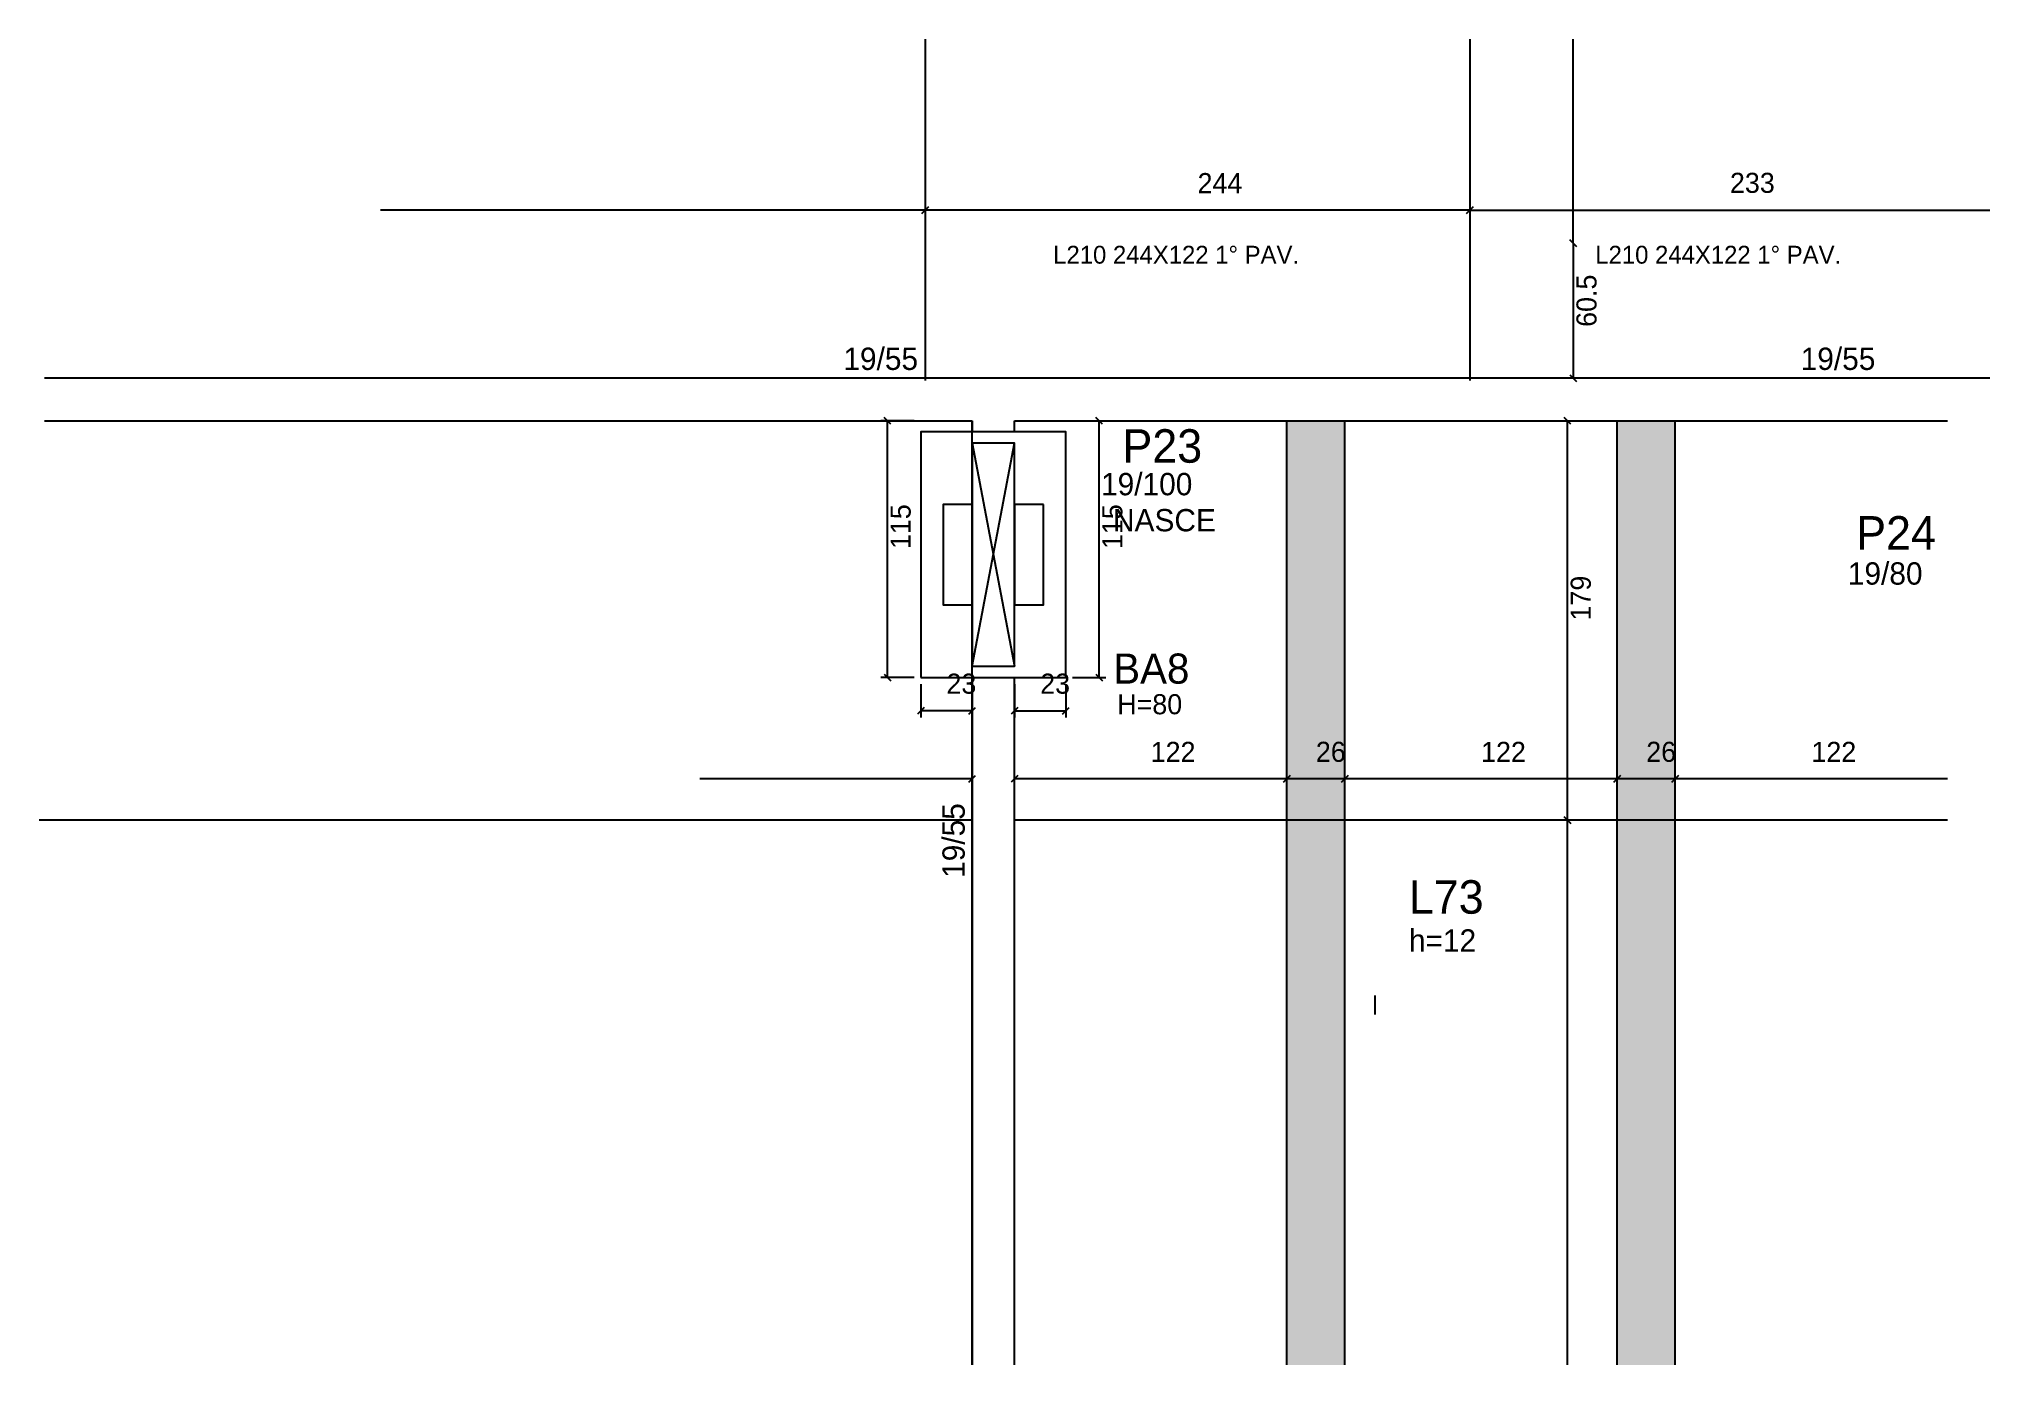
# Model space of a CAD drawing. Header units: metres. Extents: x 5575 to 6449, y 2084 to 2678.
import ezdxf

# ---------------------------------------------------------------- set-up
doc = ezdxf.new("R2010")
doc.units = ezdxf.units.M
for name, color, linetype in [('1', 7, 'Continuous'), ('3', 7, 'Continuous'), ('4', 7, 'Continuous'), ('7', 7, 'Continuous'), ('9', 7, 'Continuous'), ('AUX00', 7, 'Continuous'), ('Hachura', 7, 'Continuous'), ('Painéis', 7, 'Continuous')]:
    doc.layers.add(name, color=color, linetype=linetype)

msp = doc.modelspace()

# ---------------------------------------------------------------- hatches: boundary and pattern name
at = {"layer": '9'}
h = msp.add_hatch(color=7, dxfattribs=at)
h.dxf.hatch_style = 1
h.paths.add_polyline_path([(5993.16, 2307.17), (5993.16, 2507.17), (5993.16, 2307.17), (5993.16, 2307.17)])
at = {"layer": 'Hachura'}
h = msp.add_hatch(color=7, dxfattribs=at)
h.dxf.hatch_style = 1
h.paths.add_polyline_path([(6134.16, 2084.17), (6160.16, 2084.17), (6160.16, 2507.17), (6134.16, 2507.17), (6134.16, 2084.17)])
h = msp.add_hatch(color=7, dxfattribs=at)
h.dxf.hatch_style = 1
h.paths.add_polyline_path([(6282.16, 2084.17), (6308.16, 2084.17), (6308.16, 2507.17), (6282.16, 2507.17), (6282.16, 2084.17)])

# ---------------------------------------------------------------- linework, layer by layer
at = {"layer": '1', "color": 1, "lineweight": 25}
for p, q in [((5993.16, 2397.17), (6012.16, 2497.17)), ((5993.16, 2497.17), (6012.16, 2397.17))]:
    msp.add_line(p, q, dxfattribs=at)
at = {"layer": '3', "color": 3, "lineweight": 25}
msp.add_line((6173.77, 2241.15), (6173.77, 2249.73), dxfattribs=at)
for points in [[(6002.66, 2526.17), (5577.66, 2526.17)], [(6449.16, 2526.17), (6002.66, 2526.17)], [(5577.66, 2507.17), (5993.16, 2507.17)], [(5970.16, 2392.17), (6035.16, 2392.17), (6035.16, 2502.17), (5970.16, 2502.17), (5970.16, 2392.17)], [(5993.16, 2507.17), (5993.16, 2502.17)], [(6012.16, 2507.17), (6430.16, 2507.17)], [(6012.16, 2502.17), (6012.16, 2507.17)], [(5993.16, 2392.17), (5993.16, 2084.17)], [(6012.16, 2084.17), (6012.16, 2392.17)]]:
    msp.add_lwpolyline(points, dxfattribs=at)
at = {"layer": '7', "color": 7, "lineweight": 25}
for points in [[(5993.16, 2397.17), (6012.16, 2397.17), (6012.16, 2497.17), (5993.16, 2497.17), (5993.16, 2397.17)], [(5993.16, 2469.67), (5980.16, 2469.67), (5980.16, 2424.67), (5993.16, 2424.67), (5993.16, 2469.67)], [(6025.16, 2469.67), (6012.16, 2469.67), (6012.16, 2424.67), (6025.16, 2424.67), (6025.16, 2469.67)]]:
    msp.add_lwpolyline(points, dxfattribs=at)
at = {"layer": 'Painéis', "color": 200, "lineweight": 25}
for p, q in [((5972.16, 2678.17), (5972.16, 2525.24)), ((6216.16, 2678.17), (6216.16, 2525.24)), ((5993.16, 2084.17), (5993.16, 2507.17)), ((6134.16, 2084.17), (6134.16, 2507.17)), ((6160.16, 2084.17), (6160.16, 2507.17)), ((6282.16, 2084.17), (6282.16, 2507.17)), ((6308.16, 2084.17), (6308.16, 2507.17)), ((5993.16, 2328.17), (5575.16, 2328.17)), ((6430.16, 2328.17), (6012.16, 2328.17))]:
    msp.add_line(p, q, dxfattribs=at)
at = {"layer": 'Painéis', "color": 4, "lineweight": 25}
for p, q in [((6262.49, 2586.67), (6262.49, 2678.17)), ((5972.16, 2601.54), (5728.16, 2601.54)), ((6216.16, 2601.54), (5972.16, 2601.54)), ((6216.16, 2601.54), (6449.16, 2601.54)), ((6262.49, 2586.67), (6262.49, 2526.17)), ((5967.16, 2507.17), (5952.24, 2507.17)), ((5955.24, 2392.17), (5955.24, 2507.17)), ((6038.16, 2507.17), (6053.07, 2507.17)), ((6050.07, 2392.17), (6050.07, 2507.17)), ((6259.91, 2328.17), (6259.91, 2507.17)), ((5967.16, 2392.17), (5952.24, 2392.17)), ((5970.16, 2389.17), (5970.16, 2374.19)), ((5993.16, 2389.17), (5993.16, 2374.19)), ((6012.16, 2389.17), (6012.16, 2374.19)), ((6035.16, 2389.17), (6035.16, 2374.19)), ((6038.16, 2392.17), (6053.07, 2392.17)), ((5993.16, 2377.19), (5970.16, 2377.19)), ((6012.16, 2377.19), (6035.16, 2377.19)), ((5993.16, 2346.76), (5871.16, 2346.76)), ((6134.16, 2346.76), (6012.16, 2346.76)), ((6160.16, 2346.76), (6134.16, 2346.76)), ((6282.16, 2346.76), (6160.16, 2346.76)), ((6308.16, 2346.76), (6282.16, 2346.76)), ((6430.16, 2346.76), (6308.16, 2346.76)), ((6259.91, 2084.17), (6259.91, 2328.17))]:
    msp.add_line(p, q, dxfattribs=at)
at = {"layer": 'Painéis', "color": 0, "lineweight": 25}
for p, q in [((5973.66, 2603.04), (5970.66, 2600.04)), ((5970.66, 2600.04), (5973.66, 2603.04)), ((6214.66, 2600.04), (6217.66, 2603.04)), ((6217.66, 2603.04), (6214.66, 2600.04)), ((6260.99, 2588.17), (6263.99, 2585.17)), ((6263.99, 2585.17), (6260.99, 2588.17)), ((6260.99, 2527.67), (6263.99, 2524.67)), ((5956.74, 2505.67), (5953.74, 2508.67)), ((6051.57, 2505.67), (6048.57, 2508.67)), ((6261.41, 2505.67), (6258.41, 2508.67)), ((5953.74, 2393.67), (5956.74, 2390.67)), ((6048.57, 2393.67), (6051.57, 2390.67)), ((5971.66, 2378.69), (5968.66, 2375.69)), ((5991.66, 2375.69), (5994.66, 2378.69)), ((6013.66, 2378.69), (6010.66, 2375.69)), ((6033.66, 2375.69), (6036.66, 2378.69)), ((5991.66, 2345.26), (5994.66, 2348.26)), ((6013.66, 2348.26), (6010.66, 2345.26)), ((6135.66, 2348.26), (6132.66, 2345.26)), ((6132.66, 2345.26), (6135.66, 2348.26)), ((6161.66, 2348.26), (6158.66, 2345.26)), ((6158.66, 2345.26), (6161.66, 2348.26)), ((6283.66, 2348.26), (6280.66, 2345.26)), ((6280.66, 2345.26), (6283.66, 2348.26)), ((6309.66, 2348.26), (6306.66, 2345.26)), ((6306.66, 2345.26), (6309.66, 2348.26)), ((6261.41, 2326.67), (6258.41, 2329.67)), ((6258.41, 2329.67), (6261.41, 2326.67))]:
    msp.add_line(p, q, dxfattribs=at)

# ---------------------------------------------------------------- texts
at = {"layer": '3', "color": 3, "lineweight": 25}
for s, height, p in [('19/55', 10, (5935.49, 2529.92)), ('19/55', 10, (6364.35, 2529.92)), ('19/100', 10, (6050.93, 2473.77)), ('NASCE', 10, (6056.29, 2457.61)), ('19/80', 10, (6385.48, 2433.74)), ('H=80', 9, (6058.17, 2375.67)), ('h=12', 10, (6188.85, 2269.33))]:
    msp.add_text(s, height=height, dxfattribs=at).set_placement(p)
msp.add_text('19/55', height=10, rotation=90, dxfattribs=at).set_placement((5989.86, 2302.37))
at = {"layer": '4', "color": 4, "lineweight": 25}
for s, height, p in [('P23', 15, (6060.53, 2488.36)), ('P24', 15, (6389.22, 2449.44)), ('BA8', 13.5, (6056.38, 2389.38)), ('L73', 15, (6188.85, 2286.33))]:
    msp.add_text(s, height=height, dxfattribs=at).set_placement(p)
at = {"layer": 'AUX00', "color": 7, "lineweight": 25}
for p in [(6029.49, 2577.53), (6272.34, 2577.53)]:
    msp.add_text('L210^J244X122^J1° PAV.', height=8, dxfattribs=at).set_placement(p)
at = {"layer": 'Painéis', "color": 240, "lineweight": 25}
for s, p in [('244', (6094.16, 2609.11)), ('233', (6332.66, 2609.24)), ('23', (5981.66, 2384.88)), ('23', (6023.66, 2384.88)), ('122', (6073.16, 2354.31)), ('26', (6147.16, 2354.35)), ('122', (6221.16, 2354.31)), ('26', (6295.16, 2354.35)), ('122', (6369.16, 2354.31))]:
    msp.add_text(s, height=9, dxfattribs=at).set_placement(p)
for s, p in [('60.5', (6272.89, 2549.21)), ('115', (5965.64, 2449.67)), ('115', (6060.47, 2449.67)), ('179', (6270.32, 2417.67))]:
    msp.add_text(s, height=9, rotation=90, dxfattribs=at).set_placement(p)

doc.saveas('drawing.dxf')
